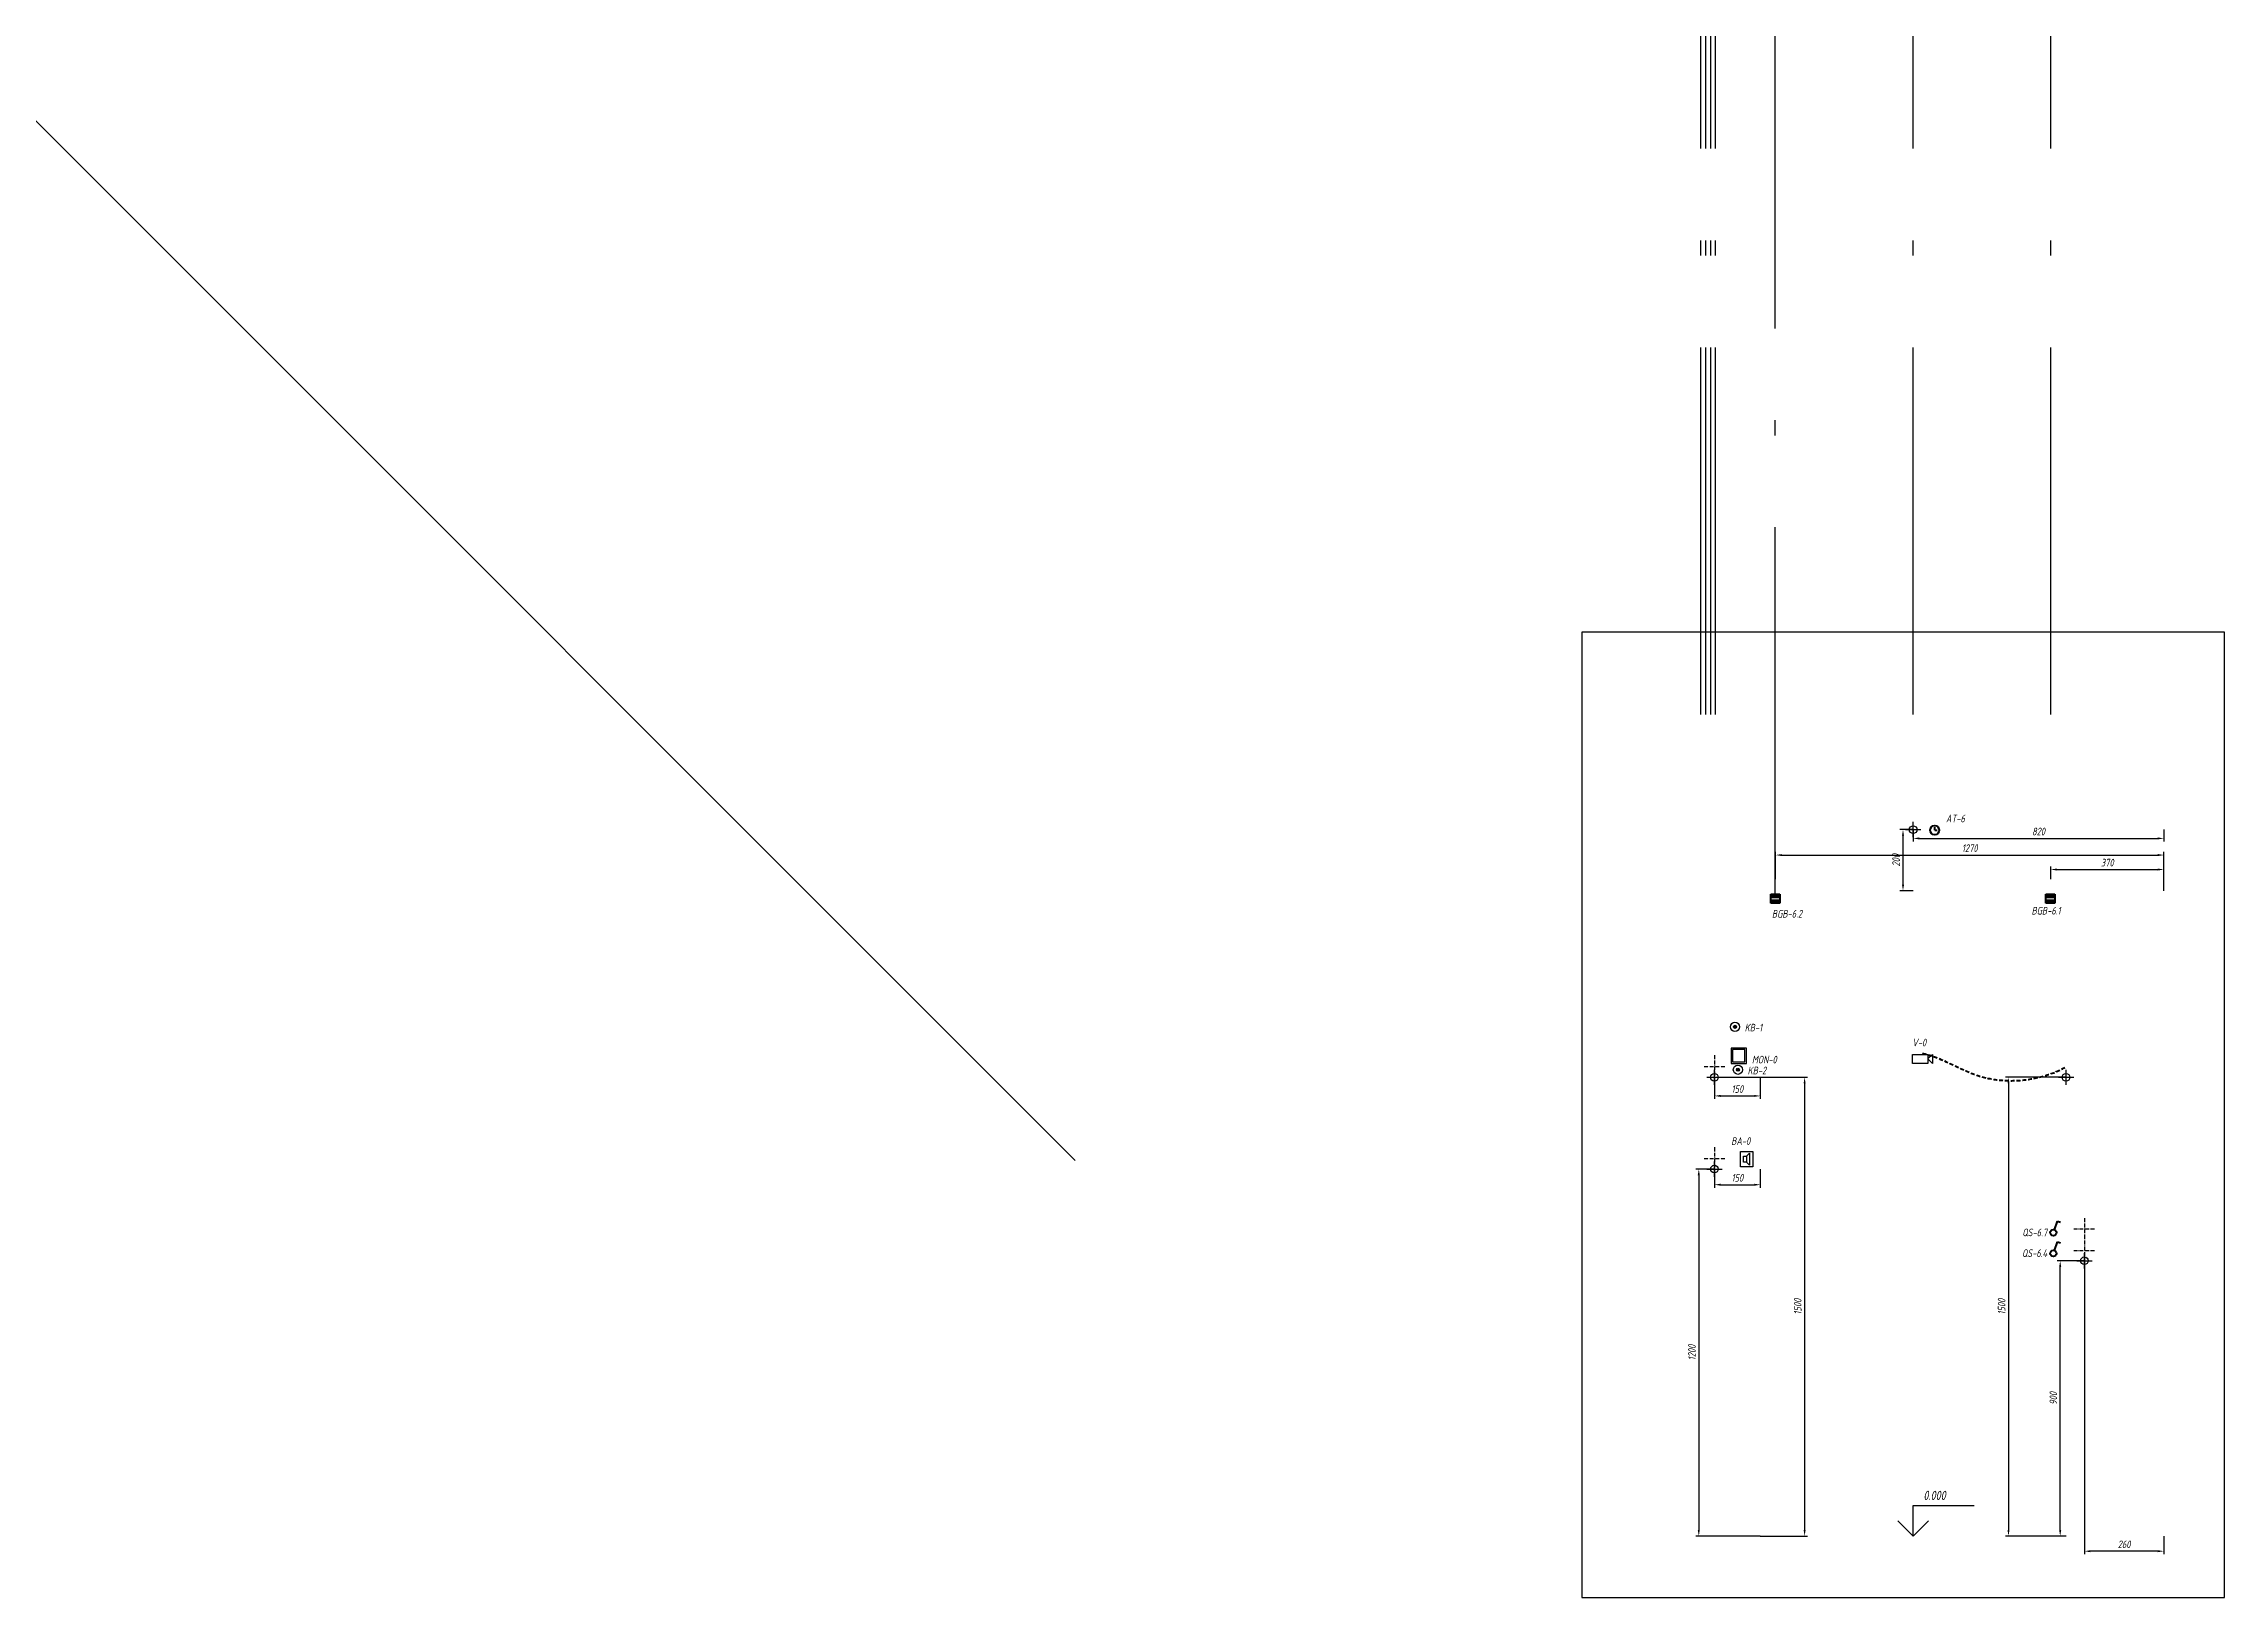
# Model space of a CAD drawing. Header units: millimetres. Extents: x -11832 to 36107, y -44400 to 39810.
# Drawn here: x 20067 to 27200, y 2813 to 7894 of the extents above; entities that cross this region are included whole.
import ezdxf
from ezdxf.enums import TextEntityAlignment as Align

# ---------------------------------------------------------------- set-up
doc = ezdxf.new("R2010")
doc.units = ezdxf.units.MM
doc.header["$PDMODE"] = 34
doc.header["$PDSIZE"] = 25
doc.linetypes.add('ACAD_ISO10W100', pattern=[18.5, 12, -3, 0.5, -3])
doc.linetypes.add('DASHED', pattern=[19.05, 12.7, -6.35])
doc.layers.add('02 ЭОМ и СС', color=7, linetype='Continuous')
doc.layers.add('11 Привязка размеры', color=7, linetype='Continuous')
doc.layers.add('100 noprint', color=1, linetype='Continuous', plot=False)
doc.styles.get("Standard").update_dxf_attribs({"font": ''})
doc.styles.add('ГОСТ-ISOCPEUR', font='isocpeui.ttf', dxfattribs={"width": 0.8})
doc.styles.get('Standard').set_extended_font_data('Ubuntu')
doc.dimstyles.new('ISO-25', dxfattribs={"dimtxt": 2.5, "dimasz": 2.5, "dimexe": 1.25, "dimexo": 0.625, "dimtad": 1, "dimtxsty": 'Standard', "dimcen": 2.5, "dimadec": 0, "dimazin": 0, "dimtfac": 1, "dimtmove": 0, "dimatfit": 3, "dimfxl": 1, "dimarcsym": 0})

# ---------------------------------------------------------------- blocks, each defined once
blk = doc.blocks.new('часы')
at = {"color": 0, "lineweight": -2}
for q in [(9893.5, 982.52), (9894.25, 981.52)]:
    blk.add_line((9893.5, 981.52), q, dxfattribs=at)
blk.add_circle((9893.5, 981.52), 1.5, dxfattribs=at)
blk = doc.blocks.new('кнопка 1')
at = {"color": 0, "lineweight": -2}
for p, q in [((0.35, 0.94), (1.39, 3.78)), ((1.39, 3.78), (2.34, 3.45))]:
    blk.add_line(p, q, dxfattribs=at)
blk.add_circle((0, 0), 1, dxfattribs=at)
blk = doc.blocks.new('видеокамера 800х600')
at = {"color": 0}
for p, q in [((0, 0), (0, 3)), ((0, 3), (5, 3)), ((5, 0), (0, 0)), ((5, 3), (5, 0)), ((5, 1.5), (6.5, 3)), ((6.5, 0), (5, 1.5)), ((6.5, 3), (6.5, 0))]:
    blk.add_line(p, q, dxfattribs=at)
blk = doc.blocks.new('аудиодомофон')
at = {"color": 0, "lineweight": -2}
for p, q in [((1, 1.5), (1, 3.5)), ((1, 3.5), (2, 3.5)), ((2, 1.5), (1, 1.5)), ((2, 3.5), (3, 4.5)), ((2, 3.5), (2, 1.5)), ((2, 1.5), (3, 0.5)), ((3, 4.5), (3, 0.5))]:
    blk.add_line(p, q, dxfattribs=at)
blk.add_lwpolyline([(0, 0), (0, 5), (4, 5), (4, 0)], close=True, dxfattribs=at)
blk = doc.blocks.new('монитор')
at = {"color": 0}
for points in [[(5, 5), (0, 5), (0, 0), (5, 0)], [(4.5, 4.5), (0.5, 4.5), (0.5, 0.5), (4.5, 0.5)]]:
    blk.add_lwpolyline(points, close=True, dxfattribs=at)
blk = doc.blocks.new('геркон')
at = {"lineweight": -2}
for points in [[(3, 2), (3, 3), (0, 3), (0, 2)], [(3, 0), (3, 1), (0, 1), (0, 0)]]:
    blk.add_hatch(color=0, dxfattribs=at).paths.add_polyline_path(points)
at = {"color": 0, "lineweight": -2}
for p, q in [((0, 0), (0, 3)), ((0, 3), (3, 3)), ((0, 2), (3, 2)), ((0, 1), (3, 1)), ((3, 0), (0, 0)), ((3, 3), (3, 0))]:
    blk.add_line(p, q, dxfattribs=at)
blk = doc.blocks.new('*D15')
at = {"layer": '11 Привязка размеры', "color": 0, "lineweight": -2, "transparency": 16777216}
for p, q in [((26741.9, 3913.3), (26741.9, 2953.7)), ((27001.9, 3013.3), (27001.9, 2953.7)), ((26981.9, 2963.7), (26761.9, 2963.7))]:
    blk.add_line(p, q, dxfattribs=at)
at = {"layer": '11 Привязка размеры', "color": 0, "transparency": 16777216}
for points in [[(26761.9, 2967), (26761.9, 2960.3), (26741.9, 2963.7)], [(26981.9, 2960.3), (26981.9, 2967), (27001.9, 2963.7)]]:
    blk.add_solid(points, dxfattribs=at)
at = {"layer": 'Defpoints', "color": 0, "transparency": 16777216}
for p in [(26741.9, 3913.3), (27001.9, 3013.3), (26741.9, 2963.7)]:
    blk.add_point(p, dxfattribs=at)
at = {"layer": '11 Привязка размеры', "color": 0, "transparency": 16777216, "insert": (26871.9, 2986.2), "char_height": 25, "attachment_point": 5, "style": 'ГОСТ-ISOCPEUR'}
blk.add_mtext('260', dxfattribs=at)
blk = doc.blocks.new('*D16')
at = {"layer": '11 Привязка размеры', "color": 0, "lineweight": -2, "transparency": 16777216}
for p, q in [((26741.9, 3913.3), (26652.8, 3913.3)), ((26662.8, 3033.3), (26662.8, 3893.3)), ((26681.9, 3013.3), (26652.8, 3013.3))]:
    blk.add_line(p, q, dxfattribs=at)
at = {"layer": '11 Привязка размеры', "color": 0, "transparency": 16777216}
for points in [[(26666.2, 3893.3), (26659.5, 3893.3), (26662.8, 3913.3)], [(26659.5, 3033.3), (26666.2, 3033.3), (26662.8, 3013.3)]]:
    blk.add_solid(points, dxfattribs=at)
at = {"layer": 'Defpoints', "color": 0, "transparency": 16777216}
for p in [(26662.8, 3913.3), (26741.9, 3913.3), (26681.9, 3013.3)]:
    blk.add_point(p, dxfattribs=at)
at = {"layer": '11 Привязка размеры', "color": 0, "transparency": 16777216, "insert": (26640.3, 3463.3), "char_height": 25, "attachment_point": 5, "rotation": 90, "style": 'ГОСТ-ISOCPEUR'}
blk.add_mtext('900', dxfattribs=at)
blk = doc.blocks.new('*D17')
at = {"layer": '11 Привязка размеры', "color": 0, "lineweight": -2, "transparency": 16777216}
for p, q in [((25531.9, 4213.3), (25470.7, 4213.3)), ((25480.7, 4193.3), (25480.7, 3033.3)), ((25681.9, 3013.3), (25470.7, 3013.3))]:
    blk.add_line(p, q, dxfattribs=at)
at = {"layer": '11 Привязка размеры', "color": 0, "transparency": 16777216}
for points in [[(25484, 4193.3), (25477.3, 4193.3), (25480.7, 4213.3)], [(25477.3, 3033.3), (25484, 3033.3), (25480.7, 3013.3)]]:
    blk.add_solid(points, dxfattribs=at)
at = {"layer": 'Defpoints', "color": 0, "transparency": 16777216}
for p in [(25531.9, 4213.3), (25480.7, 3013.3), (25681.9, 3013.3)]:
    blk.add_point(p, dxfattribs=at)
at = {"layer": '11 Привязка размеры', "color": 0, "transparency": 16777216, "insert": (25458.2, 3613.3), "char_height": 25, "attachment_point": 5, "rotation": 90, "style": 'ГОСТ-ISOCPEUR'}
blk.add_mtext('1200', dxfattribs=at)
blk = doc.blocks.new('*D18')
at = {"layer": '11 Привязка размеры', "color": 0, "lineweight": -2, "transparency": 16777216}
for p, q in [((25531.9, 4213.3), (25531.9, 4152.2)), ((25681.9, 4213.3), (25681.9, 4152.2)), ((25551.9, 4162.2), (25661.9, 4162.2))]:
    blk.add_line(p, q, dxfattribs=at)
at = {"layer": '11 Привязка размеры', "color": 0, "transparency": 16777216}
for points in [[(25551.9, 4165.5), (25551.9, 4158.8), (25531.9, 4162.2)], [(25661.9, 4158.8), (25661.9, 4165.5), (25681.9, 4162.2)]]:
    blk.add_solid(points, dxfattribs=at)
at = {"layer": 'Defpoints', "color": 0, "transparency": 16777216}
for p in [(25531.9, 4213.3), (25681.9, 4213.3), (25681.9, 4162.2)]:
    blk.add_point(p, dxfattribs=at)
at = {"layer": '11 Привязка размеры', "color": 0, "transparency": 16777216, "insert": (25606.9, 4184.7), "char_height": 25, "attachment_point": 5, "style": 'ГОСТ-ISOCPEUR'}
blk.add_mtext('150', dxfattribs=at)
blk = doc.blocks.new('*D19')
at = {"layer": '11 Привязка размеры', "color": 0, "lineweight": -2, "transparency": 16777216}
for p, q in [((25531.9, 4513.3), (25836.7, 4513.3)), ((25826.7, 4493.3), (25826.7, 3033.3)), ((25681.9, 3013.3), (25836.7, 3013.3))]:
    blk.add_line(p, q, dxfattribs=at)
at = {"layer": '11 Привязка размеры', "color": 0, "transparency": 16777216}
for points in [[(25830.1, 4493.3), (25823.4, 4493.3), (25826.7, 4513.3)], [(25823.4, 3033.3), (25830.1, 3033.3), (25826.7, 3013.3)]]:
    blk.add_solid(points, dxfattribs=at)
at = {"layer": 'Defpoints', "color": 0, "transparency": 16777216}
for p in [(25531.9, 4513.3), (25681.9, 3013.3), (25826.7, 3013.3)]:
    blk.add_point(p, dxfattribs=at)
at = {"layer": '11 Привязка размеры', "color": 0, "transparency": 16777216, "insert": (25804.2, 3763.3), "char_height": 25, "attachment_point": 5, "rotation": 90, "style": 'ГОСТ-ISOCPEUR'}
blk.add_mtext('1500', dxfattribs=at)
blk = doc.blocks.new('*D20')
at = {"layer": '11 Привязка размеры', "color": 0, "lineweight": -2, "transparency": 16777216}
for p, q in [((25531.9, 4513.3), (25531.9, 4442.5)), ((25681.9, 4513.3), (25681.9, 4442.5)), ((25551.9, 4452.5), (25661.9, 4452.5))]:
    blk.add_line(p, q, dxfattribs=at)
at = {"layer": '11 Привязка размеры', "color": 0, "transparency": 16777216}
for points in [[(25551.9, 4455.8), (25551.9, 4449.2), (25531.9, 4452.5)], [(25661.9, 4449.2), (25661.9, 4455.8), (25681.9, 4452.5)]]:
    blk.add_solid(points, dxfattribs=at)
at = {"layer": 'Defpoints', "color": 0, "transparency": 16777216}
for p in [(25531.9, 4513.3), (25681.9, 4513.3), (25681.9, 4452.5)]:
    blk.add_point(p, dxfattribs=at)
at = {"layer": '11 Привязка размеры', "color": 0, "transparency": 16777216, "insert": (25606.9, 4475), "char_height": 25, "attachment_point": 5, "style": 'ГОСТ-ISOCPEUR'}
blk.add_mtext('150', dxfattribs=at)
blk = doc.blocks.new('*D21')
at = {"layer": '11 Привязка размеры', "color": 0, "lineweight": -2, "transparency": 16777216}
for p, q in [((26681.9, 4513.3), (26483.8, 4513.3)), ((26493.8, 4493.3), (26493.8, 3033.3)), ((26681.9, 3013.3), (26483.8, 3013.3))]:
    blk.add_line(p, q, dxfattribs=at)
at = {"layer": '11 Привязка размеры', "color": 0, "transparency": 16777216}
for points in [[(26497.1, 4493.3), (26490.4, 4493.3), (26493.8, 4513.3)], [(26490.4, 3033.3), (26497.1, 3033.3), (26493.8, 3013.3)]]:
    blk.add_solid(points, dxfattribs=at)
at = {"layer": 'Defpoints', "color": 0, "transparency": 16777216}
for p in [(26681.9, 4513.3), (26493.8, 3013.3), (26681.9, 3013.3)]:
    blk.add_point(p, dxfattribs=at)
at = {"layer": '11 Привязка размеры', "color": 0, "transparency": 16777216, "insert": (26471.3, 3763.3), "char_height": 25, "attachment_point": 5, "rotation": 90, "style": 'ГОСТ-ISOCPEUR'}
blk.add_mtext('1500', dxfattribs=at)
blk = doc.blocks.new('*D22')
at = {"layer": '11 Привязка размеры', "color": 0, "lineweight": -2, "transparency": 16777216}
for p, q in [((26631.9, 5161.3), (26631.9, 5202.9)), ((26651.9, 5192.9), (26981.9, 5192.9)), ((27001.9, 5123.3), (27001.9, 5202.9))]:
    blk.add_line(p, q, dxfattribs=at)
at = {"layer": '11 Привязка размеры', "color": 0, "transparency": 16777216}
for points in [[(26651.9, 5196.2), (26651.9, 5189.5), (26631.9, 5192.9)], [(26981.9, 5189.5), (26981.9, 5196.2), (27001.9, 5192.9)]]:
    blk.add_solid(points, dxfattribs=at)
at = {"layer": 'Defpoints', "color": 0, "transparency": 16777216}
for p in [(26631.9, 5161.3), (27001.9, 5192.9), (27001.9, 5123.3)]:
    blk.add_point(p, dxfattribs=at)
at = {"layer": '11 Привязка размеры', "color": 0, "transparency": 16777216, "insert": (26816.9, 5215.4), "char_height": 25, "attachment_point": 5, "style": 'ГОСТ-ISOCPEUR'}
blk.add_mtext('370', dxfattribs=at)
blk = doc.blocks.new('*D23')
at = {"layer": '11 Привязка размеры', "color": 0, "lineweight": -2, "transparency": 16777216}
for p, q in [((25731.9, 5161.3), (25731.9, 5250.2)), ((25751.9, 5240.2), (26981.9, 5240.2)), ((27001.9, 5124), (27001.9, 5250.2))]:
    blk.add_line(p, q, dxfattribs=at)
at = {"layer": '11 Привязка размеры', "color": 0, "transparency": 16777216}
for points in [[(25751.9, 5243.5), (25751.9, 5236.8), (25731.9, 5240.2)], [(26981.9, 5236.8), (26981.9, 5243.5), (27001.9, 5240.2)]]:
    blk.add_solid(points, dxfattribs=at)
at = {"layer": 'Defpoints', "color": 0, "transparency": 16777216}
for p in [(27001.9, 5240.2), (25731.9, 5161.3), (27001.9, 5124)]:
    blk.add_point(p, dxfattribs=at)
at = {"layer": '11 Привязка размеры', "color": 0, "transparency": 16777216, "insert": (26366.9, 5262.7), "char_height": 25, "attachment_point": 5, "style": 'ГОСТ-ISOCPEUR'}
blk.add_mtext('1270', dxfattribs=at)
blk = doc.blocks.new('*D24')
at = {"layer": '11 Привязка размеры', "color": 0, "lineweight": -2, "transparency": 16777216}
for p, q in [((26181.9, 5323.3), (26181.9, 5284.6)), ((26201.9, 5294.6), (26981.9, 5294.6)), ((27001.9, 5323.3), (27001.9, 5284.6))]:
    blk.add_line(p, q, dxfattribs=at)
at = {"layer": '11 Привязка размеры', "color": 0, "transparency": 16777216}
for points in [[(26201.9, 5297.9), (26201.9, 5291.2), (26181.9, 5294.6)], [(26981.9, 5291.2), (26981.9, 5297.9), (27001.9, 5294.6)]]:
    blk.add_solid(points, dxfattribs=at)
at = {"layer": 'Defpoints', "color": 0, "transparency": 16777216}
for p in [(26181.9, 5323.3), (27001.9, 5323.3), (27001.9, 5294.6)]:
    blk.add_point(p, dxfattribs=at)
at = {"layer": '11 Привязка размеры', "color": 0, "transparency": 16777216, "insert": (26591.9, 5317.1), "char_height": 25, "attachment_point": 5, "style": 'ГОСТ-ISOCPEUR'}
blk.add_mtext('820', dxfattribs=at)
blk = doc.blocks.new('*D25')
at = {"layer": '11 Привязка размеры', "color": 0, "lineweight": -2, "transparency": 16777216}
for p, q in [((26181.9, 5323.3), (26138.6, 5323.3)), ((26148.6, 5303.3), (26148.6, 5143.3)), ((26181.9, 5123.3), (26138.6, 5123.3))]:
    blk.add_line(p, q, dxfattribs=at)
at = {"layer": '11 Привязка размеры', "color": 0, "transparency": 16777216}
for points in [[(26152, 5303.3), (26145.3, 5303.3), (26148.6, 5323.3)], [(26145.3, 5143.3), (26152, 5143.3), (26148.6, 5123.3)]]:
    blk.add_solid(points, dxfattribs=at)
at = {"layer": 'Defpoints', "color": 0, "transparency": 16777216}
for p in [(26181.9, 5323.3), (26148.6, 5123.3), (26181.9, 5123.3)]:
    blk.add_point(p, dxfattribs=at)
at = {"layer": '11 Привязка размеры', "color": 0, "transparency": 16777216, "insert": (26126.1, 5223.3), "char_height": 25, "attachment_point": 5, "rotation": 90, "style": 'ГОСТ-ISOCPEUR'}
blk.add_mtext('200', dxfattribs=at)
blk = doc.blocks.new('тревожная кнопка')
h = blk.add_hatch(color=0)
h.dxf.hatch_style = 1
edge = h.paths.add_edge_path()
edge.add_arc((0, 0), 0.5, 0, 360)
at = {"color": 0}
for radius in [1.5, 0.5]:
    blk.add_circle((0, 0), radius, dxfattribs=at)

msp = doc.modelspace()

# ---------------------------------------------------------------- linework, layer by layer
at = {"layer": '02 ЭОМ и СС', "linetype": 'DASHED', "lineweight": 40, "start_tangent": (0.977636, -0.210305), "end_tangent": (0.876072, 0.482179)}
msp.add_spline([(26212.3, 4591.8), (26402.4, 4516.6), (26681.9, 4547.3)], degree=3, dxfattribs=at)
at = {"layer": '100 noprint', "color": 1, "lineweight": -2, "ltscale": 100, "flags": 128}
msp.add_lwpolyline([(16765.2, 10916.8), (23440.4, 4241.6)], dxfattribs=at)
at = {"layer": '100 noprint', "color": 1, "linetype": 'ACAD_ISO10W100', "lineweight": -2, "ltscale": 100, "flags": 128}
for points in [[(25487.8, 5700.3), (25487.8, 10034.2), (14001.2, 10034.2)], [(25503.8, 5700.3), (25503.8, 10018.2), (14001.2, 10018.2)], [(25519.8, 5700.3), (25519.8, 10002.2), (14001.2, 10002.2)], [(25535.8, 5700.3), (25535.8, 9986.2), (14001.2, 9986.2)], [(25730.8, 5112.3), (25730.8, 9791.3), (14001.2, 9791.3)], [(26181.9, 5700.3), (26181.9, 9333.8), (14001.2, 9333.8)], [(26631.9, 5700.3), (26631.9, 8890.1), (14001.2, 8890.1)]]:
    msp.add_lwpolyline(points, dxfattribs=at)
at = {"layer": '100 noprint', "color": 1, "lineweight": -2}
msp.add_lwpolyline([(25098.2, 5969.1), (25098.2, 2812.7), (27199.9, 2812.7), (27199.9, 5969.1)], close=True, dxfattribs=at)
at = {"layer": '11 Привязка размеры', "linetype": 'ACAD_ISO10W100'}
for p, q in [((25531.9, 4585.4), (25531.9, 4509.6)), ((25531.9, 4585.4), (25531.9, 4509.6)), ((25565.9, 4547.3), (25497.9, 4547.3)), ((25565.9, 4547.3), (25497.9, 4547.3)), ((25531.9, 4285.4), (25531.9, 4209.6)), ((25531.9, 4285.4), (25531.9, 4209.6)), ((25565.9, 4247.3), (25497.9, 4247.3)), ((25565.9, 4247.3), (25497.9, 4247.3)), ((26707.9, 4018.3), (26775.9, 4018.3)), ((26707.9, 4018.3), (26775.9, 4018.3)), ((26741.9, 4052.3), (26741.9, 3913.3)), ((26741.9, 4052.3), (26741.9, 3913.3)), ((26707.9, 3947.3), (26775.9, 3947.3)), ((26707.9, 3947.3), (26775.9, 3947.3))]:
    msp.add_line(p, q, dxfattribs=at)
at = {"layer": '11 Привязка размеры'}
for q in [(26131.9, 3063.3), (26131.9, 3063.3), (26231.9, 3063.3), (26231.9, 3063.3)]:
    msp.add_line((26181.9, 3013.3), q, dxfattribs=at)
at = {"layer": '11 Привязка размеры', "flags": 128}
msp.add_lwpolyline([(26181.9, 3013.3), (26181.9, 3113.3), (26381.9, 3113.3)], dxfattribs=at)
msp.add_lwpolyline([(26181.9, 3013.3), (26181.9, 3113.3), (26381.9, 3113.3)], dxfattribs=at)
at = {"layer": '11 Привязка размеры', "lineweight": -2}
for p in [(26181.9, 5323.3), (26181.9, 5323.3), (25531.9, 4513.3), (25531.9, 4513.3), (26681.9, 4513.3), (26681.9, 4513.3), (25531.9, 4213.3), (25531.9, 4213.3), (26741.9, 3913.3), (26741.9, 3913.3)]:
    msp.add_point(p, dxfattribs=at)

# ---------------------------------------------------------------- block references
at = {"layer": '02 ЭОМ и СС', "color": 5, "lineweight": 40, "xscale": 10, "yscale": 10, "zscale": 10}
msp.add_blockref('часы', (-72682.6, -4493.6), dxfattribs=at)
at = {"layer": '02 ЭОМ и СС', "lineweight": 40, "xscale": 10, "yscale": 10, "zscale": 10}
for p in [(25715.8, 5082.3), (26615.8, 5082.3)]:
    msp.add_blockref('геркон', p, dxfattribs=at)
at = {"layer": '02 ЭОМ и СС', "color": 7, "xscale": 10, "yscale": 10, "zscale": 10}
for name, p in [('тревожная кнопка', (25599, 4678.4)), ('тревожная кнопка', (25608.6, 4538.1)), ('аудиодомофон', (25617, 4220.8))]:
    msp.add_blockref(name, p, dxfattribs=at)
at = {"layer": '02 ЭОМ и СС', "xscale": 10, "yscale": 10, "zscale": 10}
msp.add_blockref('монитор', (25586.4, 4558.8), dxfattribs=at)
at = {"layer": '02 ЭОМ и СС', "color": 1, "xscale": 10, "yscale": 10, "zscale": 10}
msp.add_blockref('видеокамера 800х600', (26179.8, 4558.3), dxfattribs=at)
at = {"layer": '02 ЭОМ и СС', "color": 1, "lineweight": 40, "xscale": 10, "yscale": 10, "zscale": 10}
msp.add_blockref('кнопка 1', (26640.4, 4005.4), dxfattribs=at)
at = {"layer": '02 ЭОМ и СС', "color": 3, "lineweight": 40, "xscale": 10, "yscale": 10, "zscale": 10}
msp.add_blockref('кнопка 1', (26640.4, 3937.6), dxfattribs=at)

# ---------------------------------------------------------------- texts
at = {"layer": '02 ЭОМ и СС', "linetype": 'Continuous', "style": 'ГОСТ-ISOCPEUR', "width": 0.8}
for s, p in [('AT-6', (26351.1, 5347.1)), ('BGB-6.1', (26664.2, 5045.6)), ('BGB-6.2', (25818.7, 5035.5)), ('BA-0', (25649, 4292.3)), ('QS-6.7', (26620.2, 3993.6)), ('QS-6.4', (26620.2, 3925.9))]:
    msp.add_text(s, height=25, dxfattribs=at).set_placement(p, align=Align.RIGHT)
at = {"layer": '02 ЭОМ и СС', "color": 7, "style": 'ГОСТ-ISOCPEUR', "width": 0.8}
for s, p in [('KB-1', (25630.8, 4663.4)), ('KB-2', (25640.4, 4523.1))]:
    msp.add_text(s, height=25, dxfattribs=at).set_placement(p)
at = {"layer": '02 ЭОМ и СС', "linetype": 'Continuous', "style": 'ГОСТ-ISOCPEUR', "width": 0.8}
for s, p in [('V-0', (26179.1, 4614.5)), ('MON-0', (25654.3, 4558.8))]:
    msp.add_text(s, height=25, dxfattribs=at).set_placement(p)
at = {"layer": '11 Привязка размеры', "style": 'ГОСТ-ISOCPEUR', "width": 0.8}
msp.add_text('0.000', height=30, dxfattribs=at).set_placement((26215.5, 3131.3))
msp.add_text('0.000', height=30, dxfattribs=at).set_placement((26215.5, 3131.3))

# ---------------------------------------------------------------- dimensions: what is measured, and where the dimension line sits
at = {"layer": '11 Привязка размеры'}
for base, p1, p2, picture, middle in [((27001.9, 5240.2), (25731.9, 5161.3), (27001.9, 5124), '*D23', (26366.9, 5240.2)), ((27001.9, 5294.6), (26181.9, 5323.3), (27001.9, 5323.3), '*D24', (26591.9, 5294.6))]:
    dim = msp.add_linear_dim(base=base, p1=p1, p2=p2, dimstyle='ISO-25', override={"dimtxt": 25, "dimasz": 20, "dimexe": 10, "dimexo": 0, "dimgap": 10, "dimdec": 0, "dimlfac": 1, "dimtxsty": 'ГОСТ-ISOCPEUR'}, dxfattribs=at)
    dim.commit()
    dim.dimension.update_dxf_attribs({"geometry": picture, "text_midpoint": middle, "dimtype": 160})
for base, p1, p2, picture, middle in [((26148.6, 5123.3), (26181.9, 5323.3), (26181.9, 5123.3), '*D25', (26126.1, 5223.3)), ((25826.7, 3013.3), (25531.9, 4513.3), (25681.9, 3013.3), '*D19', (25804.2, 3763.3)), ((26493.8, 3013.3), (26681.9, 4513.3), (26681.9, 3013.3), '*D21', (26471.3, 3763.3)), ((25480.7, 3013.3), (25531.9, 4213.3), (25681.9, 3013.3), '*D17', (25458.2, 3613.3)), ((26662.8, 3913.3), (26681.9, 3013.3), (26741.9, 3913.3), '*D16', (26640.3, 3463.3))]:
    dim = msp.add_linear_dim(base=base, p1=p1, p2=p2, angle=90, dimstyle='ISO-25', override={"dimtxt": 25, "dimasz": 20, "dimexe": 10, "dimexo": 0, "dimgap": 10, "dimdec": 0, "dimlfac": 1, "dimtxsty": 'ГОСТ-ISOCPEUR'}, dxfattribs=at)
    dim.commit()
    dim.dimension.update_dxf_attribs({"geometry": picture, "text_midpoint": middle})
for base, p1, p2, picture, middle in [((27001.9, 5192.9), (26631.9, 5161.3), (27001.9, 5123.3), '*D22', (26816.9, 5215.4)), ((25681.9, 4452.5), (25531.9, 4513.3), (25681.9, 4513.3), '*D20', (25606.9, 4475)), ((25681.9, 4162.2), (25531.9, 4213.3), (25681.9, 4213.3), '*D18', (25606.9, 4184.7)), ((26741.9, 2963.7), (27001.9, 3013.3), (26741.9, 3913.3), '*D15', (26871.9, 2986.2))]:
    dim = msp.add_linear_dim(base=base, p1=p1, p2=p2, dimstyle='ISO-25', override={"dimtxt": 25, "dimasz": 20, "dimexe": 10, "dimexo": 0, "dimgap": 10, "dimdec": 0, "dimlfac": 1, "dimtxsty": 'ГОСТ-ISOCPEUR'}, dxfattribs=at)
    dim.commit()
    dim.dimension.update_dxf_attribs({"geometry": picture, "text_midpoint": middle})

doc.saveas('drawing.dxf')
